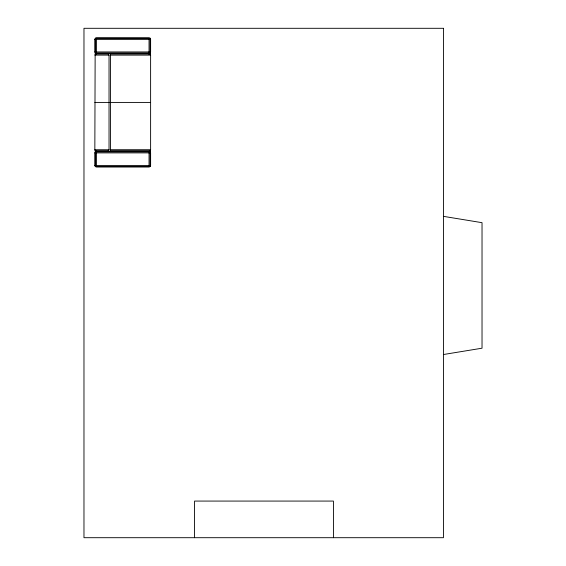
<?xml version="1.0" encoding="UTF-8"?>
<svg xmlns="http://www.w3.org/2000/svg" width="566" height="566" viewBox="0 0 566 566"><rect width="100%" height="100%" fill="white"/><g stroke="black" fill="none" stroke-linecap="round" stroke-linejoin="round"><path stroke-width="0.85" d="M96.411 151.313L95.3 151.773L94.84 152.884L94.84 165.456L95.3 166.567L96.411 167.027L149.042 167.027L150.153 166.567L150.613 165.456L150.613 152.884L150.153 151.773L149.042 151.313L95.873 151.313L95.145 150.846L94.84 149.721L95.145 53.989L95.873 53.522L149.042 53.522L150.153 53.062L150.613 51.952L150.613 39.379L150.153 38.269L149.042 37.809L96.411 37.809L95.3 38.269L94.84 39.379L94.84 51.952L95.3 53.062L96.411 53.522M108.021 151.313L109.033 149.742L109.033 55.093L108.021 53.522M149.042 151.313L150.153 150.853L150.613 149.742L150.613 55.093L150.153 53.982L149.042 53.522M95.3 53.062L96.411 51.952L96.411 39.379L95.3 38.269L150.103 38.318L150.103 53.013L95.35 53.013L95.35 38.318M150.153 38.269L149.042 39.379L149.042 51.952L150.153 53.062M95.35 166.517L95.35 151.822L150.103 151.822L150.103 166.517L95.35 166.517L96.411 165.456L96.411 152.884L95.3 151.773M150.153 151.773L149.042 152.884L149.042 165.456L150.153 166.567M443.44 354.521L482.027 348.203L482.027 222.679L443.44 216.354M94.84 39.379L150.613 39.379M94.84 51.952L150.613 51.952M95.152 53.982L108.736 53.982M110.554 53.989L150.153 53.989M94.847 55.093L109.033 55.093M110.554 55.114L150.613 55.114M94.84 102.418L150.613 102.418M94.847 149.742L109.033 149.742M110.554 149.721L150.613 149.721M95.152 150.853L108.736 150.853M110.554 150.846L150.153 150.846M94.84 152.884L150.613 152.884M94.84 165.456L150.613 165.456M333.424 537.7L333.424 501.073L194.555 501.073L194.555 537.7M149.042 52.511L149.042 54.265M110.554 53.522L110.554 151.313M96.411 52.511L96.411 54.364M96.411 150.471L96.411 152.325M443.44 28.3L83.973 28.3L83.973 537.7L443.44 537.7L443.44 28.3"/></g></svg>
